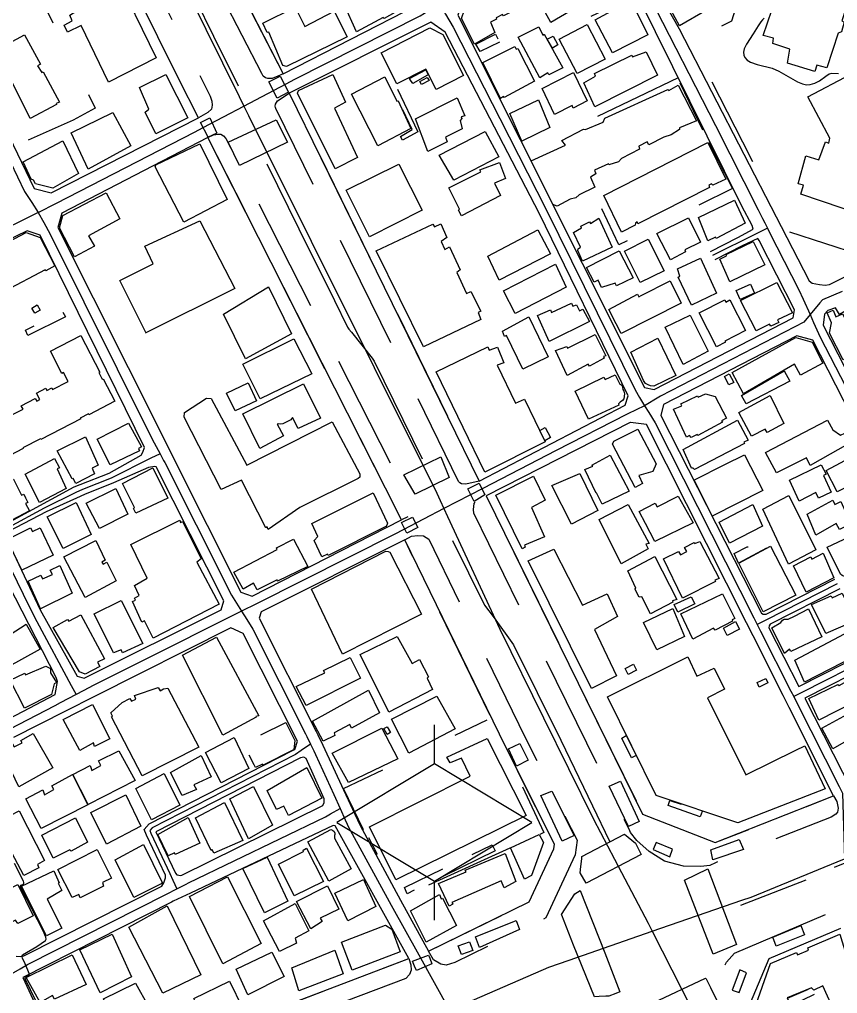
# Model space of a CAD drawing. Header units: millimetres. Extents: x 198785 to 203305, y 542885 to 545889.
# Drawn here: x 199236.9 to 199499, y 543117.3 to 543429.3 of the extents above; entities that cross this region are included whole.
import ezdxf

# ---------------------------------------------------------------- set-up
doc = ezdxf.new("R2010")
doc.units = ezdxf.units.MM
for name, pattern in [('FENCE_25K', [54.3, 28.7, -9.2, -16.4]), ('HIDDEN_BULD_25K', [28.8, 18.4, -10.4]), ('HIDDEN_IN_25K', [56.5, 36.5, -20])]:
    doc.linetypes.add(name, pattern=pattern)
for name, color, linetype in [('A0013114', 253, 'Continuous'), ('A0013117', 253, 'Continuous'), ('A0023214', 253, 'Continuous'), ('A0023217', 253, 'Continuous'), ('A0033324', 253, 'Continuous'), ('A0043325', 253, 'Continuous'), ('A0151224', 253, 'Continuous'), ('B0014111', 253, 'Continuous'), ('B0014112', 253, 'Continuous'), ('B0014113', 253, 'Continuous'), ('B0014114', 253, 'Continuous'), ('B0014115', 253, 'Continuous'), ('B0014116', 253, 'Continuous'), ('B0014118', 253, 'Continuous'), ('B0014233', 253, 'Continuous'), ('B0024120', 253, 'Continuous'), ('C0076117', 253, 'Continuous'), ('C0523121', 253, 'Continuous'), ('F0017111', 253, 'Continuous')]:
    doc.layers.add(name, color=color, linetype=linetype)

# ---------------------------------------------------------------- blocks, each defined once
blk = doc.blocks.new('B0014233')
at = {"layer": 'B0014233'}
for points in [[(0, 18.75), (0, 31.25)], [(0, -31.25), (0, -18.75)]]:
    blk.add_lwpolyline(points, dxfattribs=at)
blk.add_lwpolyline([(-31.25, 0), (0, -18.75), (31.25, 0), (0, 18.75)], close=True, dxfattribs=at)

msp = doc.modelspace()

# ---------------------------------------------------------------- linework, layer by layer
at = {"layer": 'A0013114'}
for points in [[(199266.17, 543519.02), (199321.39, 543411.9)], [(199294.24, 543397.88), (199287.99, 543410.2), (199241.01, 543505.02)], [(199323.34, 543405.71), (199384.22, 543281.47), (199430.96, 543305.72)], [(199359.3, 543268.99), (199354.13, 543279.17), (199297.3, 543391.48)], [(199490.81, 543344.85), (199493.22, 543344.4), (199495.01, 543344.2), (199496.4, 543344.38), (199503.9, 543348.13), (199508.88, 543350.86), (199513.36, 543353.32), (199541.34, 543368.71)], [(199512.65, 543342.37), (199499.61, 543334.8), (199498.38, 543336.92), (199495.83, 543336.1), (199494.76, 543334.98)], [(199440.26, 543310.77), (199484.81, 543333.75)], [(199485.9, 543328.02), (199443.23, 543305.96)], [(199432.68, 543300.22), (199432.55, 543300.24), (199386.41, 543276.72), (199436.56, 543174.71), (199459.84, 543165.61), (199497.74, 543180.6)], [(199367.99, 543130.87), (199400.21, 543146.7), (199408.14, 543163.68), (199408.34, 543165.17), (199392.68, 543196.19), (199360.33, 543262.62)], [(199499.96, 543138.1), (199477.03, 543128.4), (199469.25, 543110.15), (199510.03, 543030.81)], [(199255.45, 543086.16), (199295.03, 543103.09), (199305.98, 543107.27), (199310.41, 543108.96), (199361.63, 543128.49)]]:
    msp.add_lwpolyline(points, dxfattribs=at)
at = {"layer": 'A0013117'}
for points in [[(199321.39, 543411.9), (199364.78, 543434.13), (199366.2, 543438.09), (199343.1, 543483.63), (199337.94, 543493.82), (199315.15, 543538.77), (199309.57, 543540.51), (199266.17, 543519.02)], [(199233.43, 543480.58), (199228.69, 543490.8), (199226.26, 543495.95), (199226.1, 543496.16), (199225.37, 543496.29), (199224.39, 543496.24), (199191.82, 543480.4), (199191.28, 543476.69), (199191.32, 543475.9), (199232.28, 543394.74), (199241.59, 543375.24), (199247.02, 543373.75), (199294.24, 543397.88)], [(199418.35, 543433.71), (199427.12, 543437.9), (199431.56, 543440.4), (199432.7, 543441.31), (199425.93, 543454.65), (199421.93, 543456.29), (199406.47, 543448.29), (199399.92, 543444.89), (199378.41, 543433.75), (199377.32, 543430.67), (199437.12, 543311.41), (199440.26, 543310.77)], [(199440.66, 543439.79), (199448.25, 543426.39), (199479.3, 543366.13), (199480.9, 543363.01), (199489.89, 543345.57), (199490.81, 543344.85)], [(199458.3, 543355.02), (199467.09, 543359.45), (199471.91, 543362.19), (199471.59, 543363.33), (199468.32, 543369.54), (199435.08, 543436.74), (199433.62, 543436.41), (199428.76, 543434.47), (199419.99, 543430.29)], [(199430.96, 543305.72), (199431.89, 543308.77), (199403.39, 543367.32), (199373.3, 543425.26), (199368.72, 543428.48), (199323.34, 543405.71)], [(199297.3, 543391.48), (199250.48, 543367.29), (199249.22, 543362.68), (199283.02, 543295.29), (199286.27, 543288.79), (199307.8, 543245.87), (199311.5, 543244.63), (199359.3, 543268.99)], [(199239.41, 543361.6), (199196.71, 543340.95), (199194.85, 543335.45), (199215.17, 543296.11), (199228.13, 543269.35), (199232.61, 543267.77), (199254.46, 543279.65), (199256.37, 543280.31), (199265.61, 543283.98), (199275.86, 543289.73), (199276.46, 543290.67), (199276.96, 543292.16), (199243.53, 543360.2), (199239.41, 543361.6)], [(199484.81, 543333.75), (199485.25, 543336.31), (199473.83, 543358.58), (199473.47, 543359.13), (199468.44, 543356.77), (199459.65, 543352.34)], [(199186.26, 543334.01), (199144.25, 543313.57), (199142.78, 543309.77), (199159.36, 543273.36), (199194.86, 543204.54), (199202.1, 543190.06), (199204.75, 543190.23), (199248.39, 543213.05), (199249.13, 543217.22), (199248.68, 543218.56), (199226.75, 543260.99), (199223.93, 543266.46), (199189.64, 543332.83), (199186.26, 543334.01)], [(199494.76, 543334.98), (199494.37, 543331.38), (199503.78, 543313.05), (199542.57, 543238.8), (199543.77, 543238.5), (199544.49, 543238.72), (199558.12, 543245.91), (199571.82, 543253.31), (199582.86, 543258.4), (199592.53, 543262.88), (199593.37, 543263.32), (199594.13, 543265.99)], [(199554.49, 543202.61), (199540.4, 543230.17), (199537.68, 543235.51), (199491.09, 543326.63), (199485.9, 543328.02)], [(199443.23, 543305.96), (199442.41, 543302.41), (199474.61, 543239.14), (199475.21, 543238.81), (199476.12, 543238.81), (199498.15, 543249.99)], [(199497.74, 543180.6), (199483.51, 543208.86), (199481.57, 543212.71), (199471.92, 543231.89), (199469.82, 543236.05), (199437.84, 543299.57), (199432.68, 543300.22)], [(199280.25, 543286.14), (199278.23, 543285.8), (199266.99, 543280.87), (199257.75, 543277.2), (199255.18, 543275.93), (199245.48, 543271.57), (199233.43, 543265.29), (199232.46, 543264.38), (199232.4, 543263.75), (199243.59, 543240.17), (199255.39, 543218.93), (199257.65, 543218.28), (199301.58, 543240.24), (199302.34, 543243.1), (199280.68, 543286.03), (199280.25, 543286.14)], [(199360.33, 543262.62), (199314.32, 543239.6), (199313.67, 543237.5), (199331.97, 543201.19), (199332.51, 543200.11), (199334.05, 543196.81), (199340.72, 543182.49), (199344.34, 543174.73), (199346.01, 543171.14), (199358.95, 543147.18), (199367.99, 543130.87)], [(199499.69, 543246.96), (199477.36, 543235.63), (199477.04, 543235.05), (199477.01, 543234.42), (199486.58, 543215.62), (199508.88, 543226.94)], [(199304.65, 543234.42), (199260.93, 543212.4), (199251.62, 543207.72), (199234.96, 543199.32)], [(199235.88, 543129.2), (199237.28, 543129.14), (199238.33, 543129.34), (199282.55, 543151.64), (199283.21, 543152.79), (199283.73, 543154.35), (199283.67, 543155.15), (199277.58, 543167.99), (199276.87, 543169.84), (199278.48, 543171.6), (199324.62, 543195.25), (199325.11, 543195.49), (199325.98, 543198.11), (199308.55, 543232.65), (199304.65, 543234.42)], [(199510.78, 543223.19), (199488.48, 543211.88), (199503.52, 543182.33)], [(199328.01, 543192.98), (199326.9, 543192.82), (199280.6, 543169.09), (199286.86, 543155.86), (199287.38, 543155.35), (199288.61, 543155.07), (199288.91, 543155.21), (199334.11, 543177.51), (199334.48, 543178.43), (199334.58, 543179.66), (199328.79, 543192.53), (199328.01, 543192.98)], [(199361.63, 543128.49), (199338.05, 543170.98), (199337.36, 543171.09), (199291.72, 543149.45), (199286.19, 543146.83), (199285.57, 543146.51), (199238, 543122.38), (199252.2, 543091.69), (199255.45, 543086.16)]]:
    msp.add_lwpolyline(points, dxfattribs=at)
at = {"layer": 'A0023214'}
for points in [[(199157.37, 543710.18), (199160.83, 543703.45), (199164.59, 543696.15), (199176.41, 543672.27), (199188.92, 543645.63), (199190, 543643.31), (199191.03, 543641.13), (199192.25, 543638.53), (199250.28, 543518.92), (199251.95, 543515.47), (199253.62, 543512.03), (199254.62, 543509.96), (199280.57, 543458.65), (199307.33, 543404.64), (199308.83, 543401.61), (199310.33, 543398.6), (199370.59, 543277.57), (199371.7, 543275.2), (199372.89, 543272.63)], [(199500.42, 543342.16), (199494.13, 543339.55), (199493.32, 543338.57), (199490.21, 543334.8), (199488.17, 543332.34), (199485.36, 543330.88), (199442.29, 543308.65), (199441.76, 543308.33), (199437.13, 543305.51), (199431.82, 543302.96), (199431.42, 543302.76), (199408.9, 543291.22), (199385.32, 543279.09), (199372.89, 543272.63)], [(199372.89, 543272.63), (199374.08, 543270.06), (199390.8, 543234.04), (199404.81, 543205.56), (199420.85, 543173.16), (199429.8, 543156.09), (199438.35, 543139.79), (199439.65, 543137.23)], [(199439.65, 543137.23), (199468.36, 543147.16), (199471.34, 543148.19), (199498.84, 543159.51), (199501.18, 543160.47), (199503.6, 543161.47), (199514.49, 543165.95), (199540.3, 543175.88), (199543, 543176.92), (199544.7, 543177.58), (199563.56, 543184.97), (199566.19, 543186), (199568.77, 543187.01), (199598.76, 543198.77), (199623.88, 543208.31), (199626.52, 543209.32)], [(199082.88, 542999.94), (199090.09, 543002.42), (199099.96, 543005.82), (199119.96, 543014.12), (199145.87, 543023.97), (199148.71, 543025.05), (199151.44, 543026.08), (199177.07, 543035.83), (199202.79, 543045.51), (199205.05, 543046.36), (199208.73, 543047.77), (199259.72, 543067.38), (199262.36, 543068.39), (199265.53, 543069.65), (199315.1, 543089.34), (199317.73, 543090.38), (199319.82, 543091.2), (199371.29, 543110.64), (199374.63, 543111.9), (199377.73, 543113.25), (199406.52, 543125.77), (199412.98, 543128), (199439.65, 543137.23)], [(199439.65, 543137.23), (199449.13, 543118.53), (199468.22, 543080.91), (199496.74, 543024.43), (199497.98, 543021.97), (199499.11, 543019.73), (199500.63, 543016.71), (199533.17, 542953.75), (199534.52, 542951.15), (199535.93, 542948.42), (199558.42, 542904.89), (199560.26, 542901.23), (199561.9, 542897.98), (199563.68, 542894.43), (199565.3, 542891.21), (199568.34, 542885.31)]]:
    msp.add_lwpolyline(points, dxfattribs=at)
at = {"layer": 'A0023217'}
for points in [[(199184.72, 543481.04), (199186.51, 543477.58), (199188.4, 543473.94), (199234.02, 543383.67), (199238.5, 543374.28), (199240.84, 543370.69), (199242.91, 543367.51)], [(199436.71, 543440.38), (199437.86, 543438.26), (199438.6, 543436.87), (199459.88, 543395.36), (199473.57, 543368.34), (199474.99, 543365.61), (199475.69, 543364.2), (199476.52, 543362.52)], [(199242.91, 543367.51), (199248.75, 543370.52), (199292.97, 543393.24), (199295.76, 543394.71), (199308.83, 543401.61), (199322.38, 543408.75), (199325.17, 543410.23), (199365.25, 543430.55), (199366.72, 543431.35), (199371.68, 543434.07)], [(199371.68, 543434.07), (199373.43, 543431.04), (199375.84, 543426.84), (199390.81, 543397.57), (199405.66, 543368.46), (199434.2, 543310.71), (199435.59, 543308.23), (199437.13, 543305.51), (199438.49, 543303.38), (199440.57, 543300.12), (199472.22, 543237.6), (199473.29, 543235.47)], [(199242.91, 543367.51), (199236.24, 543364.23), (199223.76, 543358.19), (199216.25, 543354.4), (199194.65, 543343.49), (199192.17, 543342.24), (199190.67, 543341.48), (199190.28, 543341.22), (199188.7, 543340.17)], [(199242.91, 543367.51), (199244.7, 543364.32), (199246.78, 543360.61), (199279.01, 543295.7), (199280.05, 543293.75), (199281.96, 543290.2)], [(199476.52, 543362.52), (199472.72, 543360.6), (199458.97, 543353.68)], [(199476.52, 543362.52), (199477.23, 543361.09), (199486.64, 543342.74), (199488.02, 543339.68), (199490.21, 543334.8), (199491.34, 543332.29), (199493.45, 543327.6), (199501.51, 543311.87), (199540.12, 543237.15), (199541.47, 543234.53)], [(199281.96, 543290.2), (199279.03, 543288.75), (199266.3, 543282.43), (199257.06, 543278.76), (199255, 543277.74), (199244.83, 543272.81), (199233.36, 543266.6), (199231.2, 543265.83), (199228.2, 543264.75)], [(199281.96, 543290.2), (199283.09, 543288.09), (199283.44, 543287.4), (199293.53, 543267.44), (199304.84, 543244.95), (199306.43, 543242.39), (199308.08, 543239.74)], [(199372.89, 543272.63), (199359.81, 543265.84), (199357.17, 543264.47), (199312.9, 543242.12), (199308.08, 543239.74)], [(199228.2, 543264.75), (199229.4, 543262.57), (199230.26, 543260.99), (199240.04, 543241.26), (199242.51, 543236.45), (199253.52, 543215.95), (199255.06, 543213.08)], [(199498.92, 543248.48), (199475.98, 543236.84), (199473.29, 543235.47)], [(199308.08, 543239.74), (199303.14, 543237.29), (199279.93, 543225.7), (199260.29, 543215.85), (199259.3, 543215.32), (199255.06, 543213.08)], [(199308.08, 543239.74), (199309.71, 543237.13), (199311.65, 543234), (199328.54, 543200.5), (199328.96, 543199.65), (199330.17, 543197.19)], [(199473.29, 543235.47), (199474.35, 543233.39), (199484.08, 543214.17), (199484.95, 543212.44)], [(199509.83, 543225.06), (199487.53, 543213.75), (199484.95, 543212.44)], [(199255.06, 543213.08), (199249.99, 543210.41), (199248.2, 543209.46), (199227.77, 543198.9), (199207.46, 543188.22), (199205.47, 543187.19), (199201.6, 543185.19)], [(199484.95, 543212.44), (199486, 543210.37), (199499.54, 543183.61), (199500.6, 543181.45), (199501.18, 543160.47), (199501.76, 543139.71), (199502.6, 543137.34), (199506.12, 543126.31), (199516.78, 543095.57), (199526.84, 543063.35), (199530.95, 543049.67), (199532.47, 543045.03), (199531.31, 543040.88), (199528.18, 543038.11), (199513.09, 543029.8), (199511.08, 543028.77), (199497.98, 543021.97), (199484.74, 543015.41), (199482.68, 543014.39), (199441.9, 542993.4), (199438.59, 542991.67), (199435.96, 542990.29)], [(199330.17, 543197.19), (199327.17, 543195.1), (199325.33, 543193.81), (199279.46, 543170.31), (199278.72, 543169.49), (199279.05, 543168.62), (199285.14, 543155.78), (199286.08, 543153.62), (199287.33, 543150.77)], [(199330.17, 543197.19), (199331.23, 543195.02), (199331.79, 543193.88), (199337.64, 543181.08), (199339.63, 543176.59)], [(199287.33, 543150.77), (199290.32, 543152.31), (199291.09, 543152.71), (199334.93, 543173.91), (199336.52, 543174.82), (199339.63, 543176.59)], [(199339.63, 543176.59), (199341.27, 543172.89), (199341.86, 543171.55), (199342.23, 543170.79), (199342.86, 543169.56), (199356, 543145.56), (199364.81, 543129.68), (199374.63, 543111.9), (199383.96, 543094.45), (199385.63, 543091.34), (199393.32, 543075.76), (199409.43, 543043.33), (199416.82, 543028.54), (199432.9, 542995.99), (199433.58, 542994.73), (199435.96, 542990.29)], [(199233.59, 543123.2), (199237.13, 543125.19), (199239.54, 543126.55), (199284.06, 543149.08), (199287.33, 543150.77)]]:
    msp.add_lwpolyline(points, dxfattribs=at)
at = {"layer": 'A0033324', "linetype": 'HIDDEN_IN_25K', "flags": 128}
for points in [[(199319.7, 543411.2), (199317.84, 543410.43), (199316.49, 543410.46), (199315.72, 543410.67), (199314.99, 543411.16), (199314.55, 543412.08), (199262.26, 543513.5), (199261.89, 543514.29), (199261.89, 543515.5), (199262.44, 543516.69), (199266.17, 543519.02), (199321.39, 543411.9), (199319.7, 543411.2)], [(199241.01, 543505.02), (199244.11, 543506.56), (199245.74, 543506.91), (199246.47, 543506.88), (199247.18, 543506.61), (199247.84, 543505.86), (199293.8, 543413.11), (199298.05, 543404.73), (199298.52, 543403.2), (199298.66, 543401.92), (199298.42, 543400.63), (199297.24, 543399.49), (199294.24, 543397.88), (199287.99, 543410.2), (199241.01, 543505.02)], [(199384.22, 543281.47), (199379.87, 543280.44), (199378.48, 543280.55), (199378.03, 543280.84), (199377.61, 543281.32), (199319.08, 543400.78), (199318.91, 543401.12), (199318.8, 543401.54), (199318.94, 543402.24), (199319.6, 543403.3), (199323.34, 543405.71), (199384.22, 543281.47)], [(199361.3, 543270.02), (199359.3, 543268.99), (199354.13, 543279.17), (199297.3, 543391.48), (199299.03, 543392.36), (199300.59, 543392.62), (199301.44, 543392.55), (199302.28, 543392.1), (199303.04, 543391.22), (199358.59, 543281.43), (199362.34, 543274.05), (199362.5, 543272.82), (199362.4, 543271.8), (199362.02, 543270.78), (199361.3, 543270.02)], [(199436.56, 543174.71), (199459.84, 543165.61), (199497.74, 543180.6), (199498.75, 543178.77), (199499.19, 543176.68), (199499.01, 543175.35), (199498.45, 543174.79), (199496.9, 543173.81), (199459.85, 543159.16), (199458.11, 543158.33), (199455.19, 543157.97), (199449.62, 543158.13), (199443.52, 543159.65), (199438.67, 543162.78), (199434.67, 543166.27), (199432.67, 543168.89), (199432.2, 543169.97), (199382.44, 543271.21), (199382.36, 543272.33), (199382.62, 543274.23), (199383.29, 543275.18), (199386.41, 543276.72), (199436.56, 543174.71)], [(199376.35, 543127.17), (199373.66, 543126.34), (199371.88, 543126.65), (199369.56, 543128.12), (199367.99, 543130.87), (199400.21, 543146.7), (199408.14, 543163.68), (199408.34, 543165.17), (199392.68, 543196.19), (199360.33, 543262.62), (199362.55, 543263.82), (199364.5, 543264.03), (199366.36, 543263.91), (199368.02, 543262.82), (199398.95, 543199.3), (199415.57, 543166.39), (199414.94, 543161.69), (199405.5, 543141.5), (199376.35, 543127.17)], [(199510.03, 543030.81), (199507.38, 543029.96), (199506.43, 543029.97), (199505.67, 543030.13), (199504.88, 543030.78), (199492.7, 543055.97), (199491.45, 543057.62), (199486.13, 543063.46), (199485.06, 543064.55), (199484.16, 543065.61), (199461.06, 543113.34), (199460.55, 543115.93), (199460.62, 543119.5), (199461.49, 543123.48), (199463.4, 543127.34), (199465.95, 543130.22), (199495.76, 543142.84), (199496.64, 543142.92), (199497.76, 543142.63), (199498.66, 543141.72), (199499.96, 543138.1), (199477.03, 543128.4), (199469.25, 543110.15), (199510.03, 543030.81)], [(199261.27, 543082.56), (199260.31, 543082.15), (199258.7, 543082.49), (199257.5, 543083.43), (199255.45, 543086.16), (199295.03, 543103.09), (199361.63, 543128.49), (199362.34, 543126.51), (199362.36, 543124.76), (199361.87, 543123.35), (199360.65, 543122.13), (199297.13, 543097.9), (199261.27, 543082.56)]]:
    msp.add_lwpolyline(points, dxfattribs=at)
at = {"layer": 'A0043325'}
for points in [[(199323.11, 543406.06), (199319.47, 543404.09), (199316.83, 543409.41), (199320.48, 543411.16), (199323.11, 543406.06)], [(199300.17, 543392.95), (199297.36, 543391.62), (199294.88, 543396.31), (199297.88, 543397.82), (199300.17, 543392.95)], [(199322.8, 543390), (199307.38, 543382.54), (199303.82, 543390), (199319.19, 543397.24), (199322.8, 543390)], [(199374.56, 543282.62), (199363.69, 543277.28), (199360.03, 543283.47), (199371.86, 543289.23), (199374.56, 543282.62)], [(199385.98, 543277.01), (199382.57, 543274.96), (199380.53, 543278.96), (199384.17, 543280.76), (199385.98, 543277.01)], [(199364.54, 543266.54), (199361.03, 543264.76), (199359.26, 543268.2), (199362.86, 543269.89), (199364.54, 543266.54)], [(199399.9, 543192.06), (199396.14, 543190.15), (199393.58, 543195.65), (199397.23, 543197.4), (199399.9, 543192.06)], [(199436.03, 543161.84), (199418.41, 543152.58), (199416.54, 543155.91), (199416.76, 543157.98), (199417.03, 543160.47), (199417.1, 543161.17), (199430.73, 543168.3), (199434.26, 543165.42), (199436.03, 543161.84)], [(199466.6, 543133.02), (199459.17, 543129.84), (199449.94, 543153.64), (199457.39, 543157.17), (199466.6, 543133.02)], [(199422.59, 543116.28), (199421.09, 543116.2), (199414.45, 543132.81), (199410.62, 543142.41), (199410.53, 543142.62), (199414.83, 543149.24), (199416.53, 543150.32), (199424.39, 543130.26), (199429.27, 543117.81), (199427.93, 543117.3), (199425.68, 543116.43), (199424.73, 543116.38), (199422.59, 543116.28)], [(199369.03, 543126.82), (199364.06, 543124.63), (199363.49, 543126.06), (199362.87, 543127.59), (199367.93, 543129.61), (199368.33, 543128.6), (199369.03, 543126.82)], [(199446.26, 543108.06), (199446.09, 543107.98), (199441.62, 543110.92), (199439.88, 543114.24), (199456.74, 543122.24), (199456.87, 543121.97), (199458.24, 543119.22), (199460.32, 543115.01), (199460.07, 543114.89), (199446.26, 543108.06)]]:
    msp.add_lwpolyline(points, dxfattribs=at)
at = {"layer": 'A0151224'}
for points in [[(199435.46, 543172.34), (199432, 543170.74), (199425.88, 543183.71), (199429.49, 543185.32), (199435.46, 543172.34)], [(199414.6, 543167.94), (199410.75, 543166.05), (199403.95, 543180.67), (199407.47, 543182.1), (199414.6, 543167.94)], [(199468.82, 543163.39), (199458.99, 543160.07), (199458.38, 543163.3), (199467.52, 543166.65), (199468.82, 543163.39)], [(199397.14, 543137.82), (199384.3, 543132.06), (199383.01, 543135.48), (199396, 543140.67), (199397.14, 543137.82)], [(199488.38, 543136.07), (199479.34, 543132.44), (199478.3, 543135.38), (199487.25, 543139.09), (199488.38, 543136.07)]]:
    msp.add_lwpolyline(points, dxfattribs=at)
at = {"layer": 'B0014111'}
for points in [[(199267.11, 543444.93), (199280.69, 543417.03), (199265.47, 543409.28), (199256.64, 543427.39), (199252.27, 543425.27), (199251.27, 543427.54), (199253.79, 543428.94), (199253.02, 543430.75), (199255.07, 543431.95), (199252.6, 543437.81), (199267.11, 543444.93)], [(199363.96, 543435.41), (199353.72, 543429.69), (199353.4, 543429.98), (199344.88, 543425.39), (199340.94, 543434.16), (199361.92, 543444.9), (199365.17, 543438.81), (199364.52, 543437.11), (199363.91, 543436.49), (199363.96, 543435.41)], [(199416.42, 543433.79), (199407.09, 543428.34), (199401.1, 543439.55), (199410.63, 543444.74), (199416.42, 543433.79)], [(199457.26, 543432.48), (199448.35, 543427.3), (199444.16, 543434.98), (199452.43, 543442.71), (199458.76, 543433.53), (199456.91, 543432.85), (199457.26, 543432.48)], [(199395.22, 543432.09), (199391.98, 543430.52), (199391.65, 543430.93), (199389.6, 543429.91), (199389.73, 543429.4), (199387.77, 543428.46), (199389.21, 543425.22), (199382.7, 543421.38), (199378.56, 543429.6), (199379.49, 543432.43), (199397.19, 543441.56), (199400.21, 543435.17), (199395.02, 543432.73), (199395.22, 543432.09)], [(199325.28, 543433.24), (199328.3, 543427.11), (199337.75, 543431.96), (199341.94, 543423.77), (199322.5, 543414.3), (199321.33, 543414.64), (199316.77, 543425.31), (199316.22, 543425.17), (199314.89, 543428.15), (199325.28, 543433.24)], [(199372.53, 543424.55), (199379.17, 543411.4), (199370.38, 543406.93), (199367.12, 543413.4), (199357.86, 543408.68), (199352.81, 543418.68), (199368.37, 543426.64), (199372.53, 543424.55)], [(199395.62, 543420.63), (199396.07, 543419.83), (199396.62, 543420.05), (199401.96, 543409.57), (199392.19, 543404.38), (199391.99, 543404.63), (199391.07, 543404.06), (199385.32, 543415.52), (199395.62, 543420.63)], [(199290.81, 543397.88), (199280.64, 543392.7), (199277.16, 543399.66), (199278.32, 543400.56), (199275.4, 543407.52), (199283.77, 543411.75), (199290.81, 543397.88)], [(199345.17, 543385.15), (199338.05, 543381.44), (199326.02, 543405.78), (199326.3, 543406.62), (199337.27, 543411.69), (199341.31, 543402.83), (199337.79, 543400.88), (199345.17, 543385.15)], [(199353.94, 543410.95), (199357.77, 543403.15), (199358.2, 543403.3), (199362.28, 543394.36), (199351.74, 543388.86), (199343.3, 543405.38), (199353.94, 543410.95)], [(199373.89, 543390.1), (199367.75, 543387.09), (199363.76, 543397.5), (199377.13, 543404.21), (199379.56, 543398.48), (199378.47, 543398.13), (199378.58, 543397.62), (199378.08, 543396.95), (199378.7, 543394.35), (199373.39, 543391.6), (199373.89, 543390.1)], [(199406.77, 543394.75), (199397.9, 543390.37), (199394.02, 543399.27), (199403.17, 543403.6), (199406.77, 543394.75)], [(199272.59, 543388.89), (199258.95, 543381.42), (199253.5, 543393.07), (199266.78, 543399.52), (199272.59, 543388.89)], [(199390.53, 543385.37), (199376.1, 543377.88), (199371.35, 543385.87), (199386.07, 543393.44), (199390.53, 543385.37)], [(199255.82, 543380.04), (199247.57, 543375.34), (199242.05, 543376.7), (199241.39, 543377.84), (199240.65, 543378.16), (199238.08, 543383.71), (199250.84, 543390.48), (199255.82, 543380.04)], [(199303.47, 543371.69), (199289.55, 543364.39), (199280.35, 543382.11), (199280.6, 543382.76), (199294.67, 543389.52), (199303.47, 543371.69)], [(199391.03, 543372.9), (199378.5, 543366.42), (199377.52, 543368.26), (199377.86, 543368.56), (199374.5, 543375.41), (199384.73, 543380.53), (199384.37, 543381.22), (199390.69, 543383.56), (199392.6, 543378.35), (199389.05, 543376.91), (199391.03, 543372.9)], [(199365.87, 543368.28), (199349.1, 543359.65), (199341.58, 543374.63), (199358.41, 543382.97), (199365.87, 543368.28)], [(199260.95, 543356.76), (199254.56, 543353.29), (199249.71, 543362.64), (199250.81, 543366.56), (199264.72, 543373.79), (199269.04, 543365.46), (199259.07, 543360), (199260.95, 543356.76)], [(199469.44, 543364.03), (199460.16, 543359.18), (199459.91, 543359.62), (199457.39, 543358.45), (199454.46, 543365.95), (199465.93, 543371.49), (199469.44, 543364.03)], [(199277.41, 543328.96), (199277.46, 543328.81), (199269.09, 543345.7), (199279.75, 543351.06), (199277.07, 543356.67), (199294.72, 543364.86), (199305.88, 543343.13), (199277.41, 543328.96)], [(199371.95, 543363.88), (199373.8, 543359.46), (199371.98, 543358.24), (199373.17, 543355.63), (199374.7, 543356.49), (199378.08, 543349.13), (199377.03, 543348.32), (199380.16, 543341.59), (199381.54, 543342.19), (199384.76, 543335.87), (199383.91, 543335.45), (199384.75, 543333.23), (199366.37, 543324.48), (199351.22, 543355.22), (199369.37, 543363.8), (199369.88, 543362.88), (199371.95, 543363.88)], [(199248.2, 543350.37), (199245.37, 543348.85), (199245.16, 543349.08), (199232.25, 543342.32), (199226.27, 543354.4), (199239.05, 543361.08), (199243.5, 543359.53), (199248.2, 543350.37)], [(199475.69, 543350.77), (199464.52, 543345.24), (199461.26, 543352.5), (199463.43, 543353.59), (199463.26, 543354.07), (199471.92, 543358.2), (199475.69, 543350.77)], [(199433.47, 543346.58), (199428.19, 543344.03), (199427.75, 543344.91), (199423.4, 543343.47), (199422.33, 543345.78), (199421.06, 543345.16), (199418.54, 543349.88), (199429.01, 543355.24), (199433.47, 543346.58)], [(199324.1, 543328.65), (199309.28, 543320.57), (199302.29, 543334.88), (199316.72, 543343.64), (199324.1, 543328.65)], [(199480.14, 543332.3), (199477.62, 543331.11), (199477.21, 543331.7), (199472.97, 543329.56), (199467.95, 543339.3), (199479.57, 543345.04), (199484.53, 543335.36), (199479.78, 543333.14), (199480.14, 543332.3)], [(199464.48, 543339.55), (199469.5, 543329.68), (199462.93, 543326.23), (199463.08, 543325.91), (199460.24, 543324.41), (199454.69, 543335.31), (199462.85, 543339.51), (199463.22, 543338.81), (199464.48, 543339.55)], [(199413.78, 543338.44), (199414.21, 543337.5), (199415.35, 543337.87), (199416.28, 543335.98), (199417.41, 543336.56), (199419.5, 543332.62), (199406.59, 543326.12), (199402.82, 543334.45), (199407.01, 543336.35), (199407.35, 543335.51), (199413.78, 543338.44)], [(199400.07, 543334.04), (199406.31, 543321.3), (199398.21, 543317.34), (199392.97, 543328.04), (199392.27, 543327.77), (199391.64, 543329.5), (199400.07, 543334.04)], [(199457.59, 543323.03), (199449.57, 543318.8), (199443.79, 543330.73), (199451.8, 543334.66), (199457.59, 543323.03)], [(199497.61, 543336.25), (199498.49, 543334.07), (199500.62, 543335.02), (199503.2, 543329.91), (199502.57, 543329.57), (199505.96, 543323), (199500.81, 543320.33), (199496.37, 543328.8), (199497.1, 543332.2), (199495.69, 543335.4), (199497.61, 543336.25)], [(199330.58, 543315.84), (199314.01, 543307.76), (199308.48, 543318.94), (199324.79, 543327.07), (199330.58, 543315.84)], [(199421.39, 543328.43), (199424.78, 543321.57), (199423.97, 543321.32), (199424.21, 543320.81), (199419.58, 543318.27), (199419.09, 543318.86), (199412.41, 543315.29), (199408.69, 543323.27), (199412.23, 543324.57), (199412.46, 543324), (199421.39, 543328.43)], [(199447.23, 543315.31), (199440.17, 543311.82), (199439.09, 543311.92), (199438.3, 543312.25), (199437.51, 543312.76), (199436.79, 543313.67), (199432.78, 543322.75), (199441.47, 543327.27), (199447.23, 543315.31)], [(199494.26, 543319.27), (199487.08, 543315.42), (199485.22, 543318.93), (199468.82, 543309.44), (199465.26, 543316.23), (199485.66, 543327.44), (199490.82, 543325.96), (199494.26, 543319.27)], [(199386.92, 543324.5), (199387.35, 543323.36), (199390.01, 543324.32), (199392.07, 543319.35), (199389.91, 543318.54), (199395.83, 543306.36), (199398.74, 543307.7), (199405.38, 543294.02), (199386, 543284.35), (199379.05, 543298.65), (199370.4, 543316.43), (199386.92, 543324.5)], [(199427.7, 543315.54), (199429.21, 543312.45), (199429.84, 543312.18), (199430.04, 543311.87), (199430.15, 543311.46), (199430.25, 543310.83), (199430.58, 543310.23), (199430.72, 543309.38), (199430.5, 543307.8), (199430.06, 543307.24), (199429.4, 543306.72), (199428.84, 543306.18), (199428.88, 543305.78), (199419.18, 543301.24), (199414.93, 543310.27), (199424.11, 543314.75), (199424.56, 543314.03), (199427.7, 543315.54)], [(199483.72, 543313.51), (199469.77, 543306.22), (199468.21, 543308.91), (199481.84, 543316.76), (199483.72, 543313.51)], [(199312.86, 543307.17), (199306, 543303.91), (199303.28, 543309.64), (199310.14, 543312.9), (199312.86, 543307.17)], [(199327.96, 543312.61), (199333.38, 543301.65), (199326.17, 543298.35), (199324.41, 543301.82), (199323.82, 543301.09), (199321.27, 543299.76), (199320.68, 543299.66), (199319.98, 543299.84), (199319.49, 543299.69), (199321.5, 543295.95), (199313.92, 543291.88), (199308.48, 543302.96), (199327.96, 543312.61)], [(199459.8, 543308.6), (199463.4, 543301.61), (199461.77, 543300.78), (199462.1, 543300.28), (199454.25, 543296.04), (199454.07, 543296.35), (199452.1, 543295.38), (199451.59, 543296.05), (199450.59, 543295.5), (199446.41, 543304.49), (199449.08, 543305.61), (199448.81, 543306.25), (199454.08, 543308.76), (199454.37, 543308.3), (199456.66, 543309.39), (199459.8, 543308.6)], [(199298.29, 543307.9), (199309.79, 543286.53), (199337.11, 543300.39), (199345.99, 543283.76), (199345.94, 543282.73), (199345.42, 543282.23), (199326.76, 543273), (199316.61, 543265.92), (199316.29, 543266.76), (199315.84, 543266.43), (199308.04, 543281.73), (199301.54, 543278.8), (199289.64, 543301.95), (199289.79, 543303.46), (199296.85, 543308.05), (199298.29, 543307.9)], [(199497.45, 543297.89), (199499.98, 543296.16), (199504.07, 543298.07), (199505.48, 543295.08), (199490.27, 543286.41), (199489, 543288.88), (199479.44, 543284.09), (199475.9, 543290.62), (199495.75, 543300.93), (199497.45, 543297.89)], [(199436.5, 543280.63), (199434.12, 543279.39), (199426.91, 543293.23), (199427.28, 543294.25), (199434.96, 543298.07), (199440.9, 543286.94), (199439.86, 543284.51), (199435.35, 543283.26), (199436.5, 543280.63)], [(199432.21, 543278.2), (199423.6, 543274.01), (199421.82, 543277.65), (199421.69, 543277.61), (199418.08, 543285.2), (199420.55, 543286.23), (199420.32, 543286.54), (199426.15, 543289.71), (199432.21, 543278.2)], [(199422.18, 543272.02), (199413.75, 543267.64), (199407.48, 543280.06), (199416.42, 543283.91), (199422.18, 543272.02)], [(199398.87, 543260.28), (199397.94, 543259.76), (199389.56, 543276.96), (199401.61, 543283), (199405.3, 543275.36), (199400.93, 543272.97), (199405.13, 543263.61), (199398.68, 543260.89), (199398.87, 543260.28)], [(199354.3, 543266.86), (199335.83, 543257.62), (199335.55, 543258.05), (199333.82, 543257.18), (199331.35, 543262.43), (199332.51, 543263.68), (199330.61, 543267.85), (199350.21, 543277.69), (199354.82, 543267.95), (199354.61, 543267.31), (199354.3, 543266.86)], [(199447.97, 543276.66), (199452.75, 543268.05), (199440.41, 543262.07), (199437.42, 543267.84), (199435.41, 543271.71), (199440.61, 543274.37), (199441.16, 543273.21), (199447.71, 543276.53), (199447.97, 543276.66)], [(199474.98, 543267.01), (199464.37, 543261.59), (199461.09, 543268.33), (199471.86, 543273.9), (199474.98, 543267.01)], [(199329.3, 543254.04), (199319.61, 543249.34), (199319.44, 543249.85), (199313.03, 543246.56), (199311.88, 543248.7), (199308.62, 543246.84), (199305.54, 543252.26), (199319.48, 543259.51), (199319.29, 543260.08), (199324.69, 543262.84), (199329.3, 543254.04)], [(199365.71, 543238.84), (199340.42, 543226.02), (199330.44, 543246.87), (199354.27, 543258.97), (199355, 543258.85), (199355.59, 543258.65), (199365.71, 543238.84)], [(199408.06, 543259.69), (199417.29, 543241.65), (199425.19, 543245.29), (199428.47, 543238.05), (199421.08, 543233.92), (199428.21, 543219.08), (199420.22, 543214.99), (199399.88, 543255.94), (199408.06, 543259.69)], [(199485.65, 543244.88), (199475.16, 543239.61), (199467.33, 543255.15), (199477.5, 543260.59), (199485.65, 543244.88)], [(199276.45, 543229.39), (199269.93, 543226.4), (199269.47, 543227.39), (199267.01, 543226.47), (199260.81, 543238.9), (199269.48, 543243.23), (199276.45, 543229.39)], [(199465.34, 543236.57), (199459.79, 543233.7), (199459.23, 543234.28), (199452.58, 543230.79), (199448.79, 543238.9), (199462.15, 543245.34), (199466.06, 543237.4), (199465.19, 543237.03), (199465.34, 543236.57)], [(199256.56, 543238.62), (199264.15, 543224.51), (199261.92, 543223.4), (199262.69, 543222), (199257.98, 543219.6), (199256.13, 543220.33), (199247.73, 543234.57), (199252.32, 543237.12), (199252.76, 543236.53), (199256.56, 543238.62)], [(199508.54, 543227.4), (199488.42, 543217.06), (199485.32, 543224.05), (199504.84, 543234.44), (199508.54, 543227.4)], [(199312.74, 543205.78), (199302.03, 543200.03), (199289.13, 543225.69), (199300.07, 543231.47), (199313.56, 543206.22), (199312.63, 543205.98), (199312.74, 543205.78)], [(199357.93, 543231.69), (199362.71, 543222.96), (199365.11, 543224.27), (199367.95, 543218.7), (199367.48, 543218.33), (199369.25, 543214.65), (199355.28, 543207.39), (199346.04, 543225.93), (199357.93, 543231.69)], [(199451.06, 543225.13), (199453.96, 543218.97), (199459.5, 543221.53), (199462.82, 543214.78), (199457.37, 543212.02), (199469.56, 543187.38), (199485.58, 543195.22), (199488.47, 543196.64), (199491.18, 543190.93), (199495, 543182.87), (199467.09, 543171.92), (199467.06, 543171.91), (199440.92, 543180.68), (199425.31, 543212.36), (199451.06, 543225.13)], [(199246.9, 543220.02), (199248.82, 543216.97), (199248.04, 543216.5), (199247.19, 543213.05), (199238.55, 543208.67), (199233.99, 543217.7), (199238.68, 543219.88), (199238.89, 543219.38), (199245.41, 543222.18), (199246.83, 543221.38), (199246.9, 543220.02)], [(199281.32, 543215.27), (199281.95, 543214.28), (199283.02, 543214.94), (199284.42, 543215.11), (199294.35, 543196.19), (199276.26, 543186.98), (199266.41, 543205.93), (199266.7, 543206.11), (199266.17, 543207.16), (199269.85, 543210.48), (199272.32, 543211.76), (199272.83, 543210.94), (199274.22, 543211.63), (199273.76, 543212.76), (199281.32, 543215.27)], [(199502.12, 543216.09), (199504.31, 543210.58), (199493.03, 543204.86), (199489.84, 543211.75), (199499.08, 543216.32), (199499.47, 543215.94), (199501.99, 543217.34), (199502.48, 543216.26), (199502.12, 543216.09)], [(199376.47, 543202.03), (199361.62, 543194.28), (199356.06, 543205.12), (199370.63, 543212.5), (199376.47, 543202.03)], [(199265.88, 543198.86), (199261, 543196.44), (199260.59, 543197.54), (199256.24, 543195.15), (199250.88, 543205.06), (199260.33, 543209.91), (199265.88, 543198.86)], [(199510.37, 543202.54), (199502.59, 543198.36), (199502.47, 543198.57), (199497.48, 543195.66), (199493.96, 543202.25), (199506.91, 543209.36), (199510.37, 543202.54)], [(199358.17, 543192.47), (199342.32, 543184.89), (199337.06, 543194.3), (199353.04, 543202.32), (199358.17, 543192.47)], [(199241.34, 543200.61), (199247.63, 543189.62), (199236.67, 543183.48), (199231.05, 543195.3), (199234.72, 543197.26), (199235.27, 543196.36), (199237.82, 543197.56), (199237.33, 543198.38), (199241.34, 543200.61)], [(199386.73, 543199), (199399.21, 543174.26), (199357.45, 543153.67), (199349, 543170.73), (199381.35, 543186.91), (199378.53, 543192.71), (199374.9, 543191.15), (199373.84, 543193.04), (199386.73, 543199)], [(199333.78, 543179.85), (199323.11, 543174.35), (199321.6, 543177.29), (199319.25, 543176.21), (199316.28, 543182.3), (199328.95, 543189.68), (199333.78, 543179.85)], [(199236.83, 543175.8), (199244.95, 543159.89), (199242.71, 543158.62), (199243.12, 543157.53), (199238.28, 543155.09), (199228.5, 543173.48), (199233.11, 543175.66), (199233.9, 543174.26), (199236.83, 543175.8)], [(199343.18, 543157.25), (199336.01, 543153.24), (199329.29, 543165.84), (199336.62, 543169.79), (199337.22, 543169.57), (199337.75, 543169.16), (199337.91, 543168.67), (199337.92, 543168.27), (199337.86, 543167.94), (199337.87, 543167.05), (199343.18, 543157.25)], [(199400.94, 543155.12), (199398.74, 543153.9), (199394.22, 543163.93), (199403.44, 543168.23), (199404.74, 543165.62), (199400.94, 543155.12)], [(199282.3, 543152.44), (199273.52, 543148), (199267.6, 543160.07), (199276.67, 543165), (199282.68, 543152.89), (199282.3, 543152.44)], [(199263.87, 543151.7), (199256.4, 543147.98), (199255.94, 543149), (199253.78, 543148.01), (199249.22, 543157.05), (199261.83, 543163.39), (199266.36, 543154.25), (199263.47, 543152.88), (199263.87, 543151.7)], [(199334.34, 543153.17), (199324.93, 543148.56), (199319.85, 543158.77), (199327.92, 543162.75), (199327.75, 543163.21), (199328.9, 543163.8), (199334.34, 543153.17)], [(199392.5, 543162.16), (199395.98, 543153.18), (199392.18, 543151.16), (199391.22, 543153.41), (199375.38, 543146.42), (199375.72, 543145.89), (199374.58, 543145.23), (199371.17, 543152.55), (199379.99, 543156.22), (199379.69, 543156.81), (199392.5, 543162.16)], [(199351.03, 543145.18), (199342.15, 543140.54), (199337.97, 543149.44), (199347.15, 543153.78), (199351.03, 543145.18)], [(199371.5, 543148.95), (199372.01, 543147.65), (199372.43, 543147.83), (199376.9, 543139.05), (199367.24, 543133.73), (199362.17, 543143.79), (199371.5, 543148.95)], [(199358.89, 543130.62), (199343.55, 543124.75), (199340.13, 543133.68), (199354.16, 543139.18), (199356.23, 543137.92), (199358.89, 543130.62)], [(199499.75, 543136.26), (199505.49, 543117.41), (199501.97, 543116.15), (199502.88, 543114), (199497.84, 543111.99), (199494.28, 543119.72), (199491.35, 543118.34), (199490.65, 543119.07), (199482.84, 543115.86), (199486.91, 543106.72), (199476.96, 543102.18), (199475.82, 543104.36), (199472.24, 543112.02), (199477.56, 543126.9), (199485.81, 543130.37), (199486.12, 543129.64), (199489.7, 543131.19), (199489.43, 543131.91), (199499.75, 543136.26)], [(199321.75, 543122.69), (199310.03, 543116.82), (199306.33, 543125.1), (199317.72, 543130.53), (199321.75, 543122.69)], [(199340.6, 543123.56), (199326.41, 543118.18), (199324.15, 543125.52), (199337.99, 543131.18), (199340.6, 543123.56)], [(199308.36, 543112.73), (199297.16, 543106.91), (199292.81, 543115.66), (199304.19, 543121.22), (199308.36, 543112.73)]]:
    msp.add_lwpolyline(points, dxfattribs=at)
at = {"layer": 'B0014112'}
for points in [[(199438.27, 543424.44), (199426.93, 543418.62), (199421.31, 543429.2), (199432.79, 543435.45), (199438.27, 543424.44)], [(199403.26, 543427.02), (199404.6, 543424.34), (199405.03, 543424.62), (199410.98, 543413.89), (199406.53, 543411.59), (199406.22, 543412.23), (199403.61, 543410.65), (199396.63, 543423.62), (199403.26, 543427.02)], [(199424.54, 543416.66), (199415.55, 543412.04), (199409.79, 543422.99), (199418.82, 543427.76), (199424.54, 543416.66)], [(199437.7, 543419), (199441.34, 543411.55), (199421.24, 543401.32), (199417.7, 543409.04), (199421.46, 543411.2), (199421.15, 543411.98), (199433.08, 543417.89), (199433.34, 543417.37), (199437.7, 543419)], [(199418.79, 543403.28), (199414.31, 543400.95), (199413.94, 543401.75), (199408.31, 543398.9), (199404.41, 543407.23), (199414.37, 543412.38), (199418.79, 543403.28)], [(199422.57, 543365.7), (199426.84, 543356.44), (199417.32, 543351.9), (199415.76, 543355.33), (199415.85, 543355.87), (199416.66, 543356.43), (199414.37, 543361.05), (199417, 543362.55), (199416.77, 543363.07), (199419.53, 543364.54), (199419.87, 543364), (199422.57, 543365.7)], [(199450.28, 543354.95), (199445.46, 543352.37), (199441.12, 543360.77), (199451.21, 543365.77), (199455.07, 543358.03), (199450.04, 543355.5), (199450.28, 543354.95)], [(199443.42, 543348.84), (199435.8, 543345.09), (199430.73, 543355.1), (199438.33, 543358.97), (199443.42, 543348.84)], [(199460.23, 543341.69), (199452.17, 543337.86), (199447.97, 543346.8), (199448.5, 543347.13), (199447.71, 543349.42), (199455.11, 543352.91), (199460.23, 543341.69)], [(199412.03, 543343.55), (199395.73, 543335.19), (199391.97, 543342.43), (199408.62, 543350.92), (199412.03, 543343.55)], [(199481.83, 543299.92), (199476.47, 543297.05), (199475.82, 543298.11), (199471.39, 543295.89), (199467.38, 543303.47), (199477.4, 543308.87), (199481.83, 543299.92)], [(199275.38, 543291.17), (199265.96, 543286.68), (199261.85, 543294.92), (199271.86, 543300.01), (199276, 543292.43), (199275.05, 543291.91), (199275.38, 543291.17)], [(199469.14, 543293.54), (199453.14, 543285.13), (199452.78, 543285.62), (199452.21, 543285.63), (199449.5, 543291.52), (199466.98, 543301), (199470.35, 543294.53), (199468.96, 543293.9), (199469.14, 543293.54)], [(199260.98, 543283.82), (199254.94, 543280.72), (199254.1, 543282.27), (199253.83, 543282.13), (199249.03, 543291.15), (199258.04, 543295.61), (199262.11, 543286.6), (199260.18, 543285.56), (199260.98, 543283.82)], [(199510.97, 543284.08), (199498.92, 543278.01), (199495.34, 543284.88), (199507.5, 543291.38), (199510.97, 543284.08)], [(199494.47, 543283.2), (199496.9, 543277.86), (199492.94, 543275.93), (199492, 543277.83), (199486.71, 543274.99), (199483.65, 543281.77), (199493.77, 543286.66), (199495.32, 543283.66), (199494.47, 543283.2)], [(199284.46, 543276.03), (199274.22, 543271.13), (199273.46, 543272.67), (199273.76, 543272.95), (199269.91, 543280.64), (199279.59, 543285.74), (199284.46, 543276.03)], [(199492.06, 543259.46), (199483.25, 543254.8), (199475.09, 543272.42), (199483.37, 543276.81), (199492.06, 543259.46)], [(199497.5, 543275.32), (199498.09, 543273.95), (199500.02, 543274.94), (199503.25, 543267.78), (199499.64, 543265.94), (199498.57, 543267.86), (199492.04, 543264.08), (199489.31, 543270.86), (199497.5, 543275.32)], [(199509.21, 543254.55), (199506.33, 543253.28), (199506.16, 543253.45), (199501.53, 543251.06), (199500.91, 543251.01), (199500.43, 543251.19), (199499.95, 543251.64), (199495.72, 543260.3), (199504.55, 543264.46), (199509.21, 543254.55)], [(199494.39, 543258.36), (199497.85, 543250.46), (199488.92, 543245.83), (199484.92, 543254.34), (199490.43, 543257.14), (199490.76, 543256.45), (199494.39, 543258.36)], [(199249.84, 543254.45), (199253.83, 543245.55), (199243.65, 543240.53), (199239.73, 543249.36), (199243.75, 543251.36), (199244.26, 543250.1), (199247.46, 543251.47), (199246.77, 543252.92), (199249.84, 543254.45)], [(199500.44, 543245.55), (199504.61, 543236.65), (199495.19, 543232.65), (199490.69, 543241.92), (199497, 543244.68), (199497.28, 543244.07), (199500.44, 543245.55)], [(199449.94, 543231.65), (199441.08, 543227.43), (199436.85, 543236.12), (199446.27, 543240.67), (199449.94, 543231.65)], [(199489.67, 543240.47), (199493.94, 543231.52), (199484.03, 543226.9), (199483.63, 543227.57), (199482.01, 543226.24), (199477.99, 543234.4), (199480.8, 543236.1), (199481.39, 543236.93), (199481.86, 543237.23), (199482.47, 543237.26), (199483.22, 543237.23), (199485.25, 543238.21), (199489.67, 543240.47)], [(199243.57, 543227.6), (199232.57, 543221.51), (199228.68, 543228.96), (199239.08, 543235.59), (199243.57, 543227.6)], [(199346.15, 543218.32), (199328.79, 543209.57), (199325.6, 543215.61), (199334.73, 543220.05), (199334.36, 543220.81), (199342.82, 543224.93), (199346.15, 543218.32)], [(199352.23, 543207.17), (199343.28, 543202.26), (199342.7, 543203.47), (199337.78, 543200.82), (199337.96, 543199.99), (199334.2, 543198.1), (199330.77, 543204.58), (199348.78, 543214.43), (199352.23, 543207.17)], [(199310.36, 543189.32), (199301.5, 543184.74), (199296.46, 543194.49), (199305.7, 543199.27), (199310.36, 543189.32)], [(199293.58, 543182.69), (199289.08, 543180.68), (199285.25, 543188.1), (199295.16, 543193.55), (199298.34, 543186.67), (199292.78, 543184.14), (199293.58, 543182.69)], [(199288.34, 543177.61), (199279.19, 543172.88), (199274.21, 543182.96), (199283.31, 543187.73), (199288.34, 543177.61)], [(199258.75, 543165.72), (199253.47, 543162.92), (199253, 543163.35), (199247.75, 543160.59), (199244.13, 543168.06), (199254.89, 543173.57), (199258.75, 543165.72)], [(199294.65, 543165.49), (199286.83, 543161.8), (199286.55, 543162.3), (199284.55, 543161.44), (199281.24, 543168.24), (199290.98, 543173.66), (199294.65, 543165.49)], [(199250.44, 543138.24), (199245.55, 543135.73), (199237.52, 543151.65), (199247.88, 543156.57), (199249.68, 543152.72), (199249.33, 543152.62), (199250.53, 543150.27), (199245.82, 543147.52), (199250.44, 543138.24)], [(199241.34, 543142.12), (199236.41, 543139.68), (199235.64, 543140.8), (199229.55, 543137.93), (199225.26, 543146.85), (199236.34, 543152.22), (199241.34, 543142.12)], [(199333.88, 543140.3), (199330.26, 543138.05), (199325.69, 543146.78), (199335.59, 543151.77), (199339.19, 543144.33), (199333.3, 543141.44), (199333.88, 543140.3)], [(199325.69, 543133.39), (199320.25, 543130.73), (199315.11, 543140.51), (199325.26, 543146.12), (199329.57, 543137.35), (199325.24, 543134.99), (199325.69, 543133.39)], [(199258.24, 543120.14), (199248.16, 543115.46), (199247.55, 543116.65), (199243.54, 543114.39), (199239.03, 543122.45), (199253.77, 543129.72), (199258.24, 543120.14)]]:
    msp.add_lwpolyline(points, dxfattribs=at)
at = {"layer": 'B0014113'}
for points in [[(199447.93, 543408.33), (199453.83, 543396.83), (199448.33, 543394.62), (199448.33, 543394.04), (199445.69, 543392.33), (199443.33, 543391.66), (199438.49, 543389.17), (199437.97, 543390.09), (199435.36, 543388.72), (199435.59, 543387.78), (199429.83, 543384.82), (199428.87, 543383.7), (199425.71, 543382.81), (199425.62, 543383.14), (199421.11, 543381.03), (199421.58, 543379.88), (199419.89, 543378.78), (199421.19, 543375.57), (199416.27, 543373.12), (199415.15, 543372.16), (199413.38, 543371.78), (199409.12, 543369.48), (199407.79, 543370.07), (199400.87, 543384.06), (199411.8, 543389.03), (199410.66, 543390.6), (199417.63, 543394.16), (199418.28, 543394.07), (199423.96, 543396.46), (199424.44, 543397.72), (199444.6, 543406.9), (199444.96, 543406.54), (199447.93, 543408.33)], [(199463.16, 543378.21), (199459, 543376.28), (199458.62, 543376.7), (199457.79, 543376.22), (199457.99, 543375.51), (199435.03, 543363.84), (199434.76, 543364.52), (199434.31, 543364.11), (199434.13, 543363.46), (199429.77, 543361.16), (199424.09, 543372.91), (199457.43, 543389.94), (199463.16, 543378.21)], [(199407, 543354.25), (199390.64, 543345.87), (199386.97, 543353.5), (199403.03, 543361.99), (199407, 543354.25)], [(199445.42, 543345.62), (199448.9, 543338.46), (199429.66, 543328.77), (199428.1, 543331.83), (199425.74, 543336.47), (199434.94, 543341.36), (199435.33, 543340.52), (199436.05, 543340.88), (199445.42, 543345.62)], [(199475.02, 543278.45), (199458.86, 543270.23), (199453.07, 543281.83), (199453.18, 543281.89), (199462.9, 543286.75), (199469.16, 543289.88), (199475.02, 543278.45)], [(199251.91, 543279.12), (199243.35, 543274.63), (199238.7, 543283.65), (199248.17, 543288.68), (199249.7, 543285.73), (199248.95, 543285.37), (199251.91, 543279.12)], [(199234.99, 543282.09), (199237.61, 543276.98), (199238.34, 543277.27), (199238.88, 543276.11), (199239.6, 543274.55), (199238.89, 543274.26), (199240.08, 543271.87), (199232.7, 543267.97), (199228.58, 543269.33), (199224.77, 543277.01), (199225.63, 543277.44), (199234.99, 543282.09)], [(199271.66, 543270.82), (199262.56, 543266.28), (199258.3, 543274.41), (199267.77, 543279.05), (199271.66, 543270.82)], [(199259.87, 543264.38), (199250.96, 543259.85), (199245.83, 543269.95), (199255.03, 543274.54), (199259.87, 543264.38)], [(199438.34, 543259.73), (199429.72, 543254.99), (199422.65, 543269.13), (199431.87, 543273.94), (199438.68, 543261.47), (199437.56, 543261.25), (199438.34, 543259.73)], [(199243.56, 543266.49), (199247.74, 543257.74), (199237.64, 543252.92), (199233.41, 543261.76), (199234.72, 543262.38), (199234.26, 543263.35), (199240.49, 543266.44), (199241.06, 543265.25), (199243.56, 543266.49)], [(199263.35, 543255.47), (199263.68, 543254.81), (199264.93, 543255.43), (199267.9, 543249.47), (199257.96, 543244.11), (199251.08, 543257.18), (199261.35, 543262.44), (199264.38, 543256.14), (199263.35, 543255.47)], [(199454.85, 543262.1), (199461.03, 543250.21), (199459.7, 543249.7), (199459.86, 543249.32), (199449.33, 543243.97), (199443.24, 543256.51), (199448.03, 543258.89), (199448.68, 543257.8), (199450.75, 543258.84), (199449.99, 543260.21), (199453.08, 543261.78), (199453.25, 543261.5), (199454.85, 543262.1)], [(199440.49, 543257.34), (199447.5, 543243.48), (199446.07, 543243.05), (199446.23, 543242.62), (199439.03, 543238.94), (199436.26, 543244.36), (199435.43, 543244.21), (199434.1, 543246.98), (199434.41, 543247.18), (199431.77, 543252.67), (199440.49, 543257.34)], [(199268.71, 543194.99), (199274.03, 543185.54), (199258.93, 543177.83), (199254.02, 543187.45), (199259.54, 543190.37), (199260.09, 543188.75), (199262.95, 543190.38), (199262.27, 543191.8), (199268.71, 543194.99)], [(199253.93, 543187.4), (199258.84, 543177.78), (199243.89, 543170.15), (199238.94, 543179.65), (199244.38, 543182.51), (199244.96, 543180.94), (199247.95, 543182.6), (199247.25, 543183.86), (199253.93, 543187.4)], [(199318.02, 543171.24), (199310.32, 543166.84), (199304.33, 543179.69), (199311.91, 543183.61), (199318.02, 543171.24)], [(199275.83, 543170.91), (199264.8, 543165.12), (199259.77, 543175.26), (199271.04, 543180.92), (199275.83, 543170.91)], [(199308.52, 543166.26), (199299.13, 543162.24), (199298.66, 543163.41), (199298.32, 543163.14), (199293.34, 543173.52), (199302.6, 543178.46), (199308.52, 543166.26)], [(199322.91, 543146.82), (199315.41, 543143.08), (199308.48, 543157.31), (199316.23, 543160.99), (199322.91, 543146.82)], [(199314.38, 543133.3), (199302.04, 543126.82), (199291.39, 543148.4), (199303.6, 543154.69), (199314.38, 543133.3)], [(199295.06, 543123.29), (199282.86, 543117.36), (199271.99, 543138.58), (199284.28, 543145.34), (199295.06, 543123.29)], [(199272.84, 543122.63), (199262.74, 543117.48), (199256.23, 543131.32), (199266.65, 543136.32), (199272.84, 543122.63)], [(199278.21, 543113.08), (199267.58, 543107.81), (199263.84, 543115.57), (199274.11, 543120.6), (199278.21, 543113.08)]]:
    msp.add_lwpolyline(points, dxfattribs=at)
at = {"layer": 'B0014114', "linetype": 'HIDDEN_BULD_25K', "flags": 128}
msp.add_lwpolyline([(199324.75, 543195.33), (199314.98, 543190.39), (199314.72, 543190.8), (199312.57, 543189.64), (199312.12, 543190.54), (199308.65, 543197.42), (199322.29, 543204.13), (199322.29, 543204.14), (199325.18, 543198.34), (199324.75, 543195.33)], dxfattribs=at)
at = {"layer": 'B0014115'}
for points in [[(199504.07, 543440.58), (199500.35, 543428.89), (199501.09, 543428.43), (199500.27, 543425.39), (199499.14, 543424.99), (199495.51, 543413.86), (199492.35, 543414.65), (199491.74, 543412.66), (199482.91, 543415.3), (199483.71, 543419.85), (199478.31, 543421.63), (199478.48, 543423.3), (199475.19, 543424.18), (199477.89, 543432.31)], [(199242.68, 543414.52), (199244.07, 543412.32), (199244.56, 543412.61), (199249.74, 543402.81), (199248.67, 543402.37), (199248.79, 543402.15), (199240.31, 543397.66), (199229.32, 543419.55), (199238.53, 543424.37), (199243.64, 543414.97), (199242.68, 543414.52)], [(199513.75, 543364.37), (199487.24, 543373.32), (199488.06, 543376.23), (199486.4, 543376.72), (199488.83, 543385.67), (199492.95, 543384.34), (199495.14, 543390.1), (199496.18, 543389.73), (199496.57, 543391.3), (199489.43, 543404.56), (199503.27, 543411.83)], [(199233.38, 543302.11), (199238.07, 543304.51), (199237.5, 543305.61), (199241.96, 543307.89), (199242.43, 543307.03), (199243.44, 543307.56), (199242.37, 543309.61), (199245.38, 543311.19), (199245.73, 543310.51), (199247.26, 543311.31), (199247.54, 543310.77), (199252.51, 543313.36), (199251.03, 543316.19), (199250.47, 543315.92), (199246.81, 543323.03), (199256.55, 543328.07), (199262.64, 543316.33)], [(199262.64, 543316.33), (199262.39, 543316.19), (199263.46, 543314.13), (199263.72, 543314.26), (199267.46, 543307.04), (199259.12, 543302.69), (199258.99, 543302.96), (199256.41, 543301.63), (199256.54, 543301.36), (199243.74, 543294.72), (199243.61, 543294.98), (199238.02, 543292.1), (199238.15, 543291.84), (199223.59, 543284.31)], [(199288.26, 543268.98), (199288.51, 543268.15), (199289.15, 543268.54), (199295.17, 543256.58), (199293.74, 543255.51), (199300.84, 543242.03), (199279.77, 543231.16), (199277.01, 543236.69), (199276.17, 543236.25), (199273.13, 543242.87), (199274.14, 543243.27), (199273.76, 543243.95), (199275.25, 543244.77), (199273.82, 543248.01), (199277.87, 543250.4), (199272.57, 543261.11), (199288.26, 543268.98)]]:
    msp.add_lwpolyline(points, dxfattribs=at)
at = {"layer": 'B0014116', "linetype": 'HIDDEN_BULD_25K', "flags": 128}
for points in [[(199390.68, 543422.11), (199384.46, 543419.04), (199383.1, 543421.46), (199389.46, 543424.61), (199390.68, 543422.11)], [(199409.36, 543421.24), (199407.65, 543420.19), (199406, 543423.08), (199407.94, 543424.04), (199409.36, 543421.24)], [(199367.68, 543411.46), (199362.89, 543408.78), (199361.93, 543410.25), (199361.82, 543410.43), (199367.11, 543413.2), (199367.87, 543411.56), (199367.68, 543411.46)], [(199364.52, 543393.31), (199359.61, 543390.64), (199358.95, 543391.85), (199362.74, 543394.04), (199356.34, 543407.52), (199357.47, 543408.17), (199364.52, 543393.31)], [(199368.12, 543409.78), (199365.68, 543408.48), (199365.15, 543409.49), (199367.53, 543410.78), (199368.12, 543409.78)], [(199472.42, 543341.69), (199467.83, 543339.61), (199466.53, 543342.47), (199471.12, 543344.55), (199472.42, 543341.69)], [(199251.65, 543334.04), (199239.61, 543328.12), (199238.82, 543329.82), (199250.72, 543335.78), (199251.65, 543334.04)], [(199465.72, 543313.07), (199464.21, 543312.32), (199462.75, 543314.97), (199464.27, 543315.78), (199465.72, 543313.07)], [(199407.06, 543295.45), (199405.21, 543294.38), (199403.63, 543297.63), (199405.38, 543298.64), (199407.06, 543295.45)], [(199476.19, 543259.91), (199467.31, 543255.18), (199465.86, 543258.2), (199470, 543260.36), (199471.34, 543260.63), (199473.82, 543260.55), (199476.19, 543259.91)], [(199453.24, 543242.17), (199447.84, 543239.47), (199446.61, 543241.88), (199452.07, 543244.4), (199453.24, 543242.17)], [(199467.61, 543234), (199463.6, 543232.03), (199462.44, 543234.3), (199466.25, 543236.45), (199467.61, 543234)], [(199476.61, 543216.85), (199473.86, 543215.45), (199473.27, 543216.87), (199476.03, 543218.25), (199476.61, 543216.85)], [(199434.47, 543193.53), (199433, 543192.74), (199429.84, 543199.13), (199431.25, 543199.89), (199434.47, 543193.53)], [(199455.63, 543175.64), (199455.02, 543173.87), (199444.71, 543177.5), (199445.27, 543179.14), (199455.63, 543175.64)], [(199389.28, 543162.99), (199361.14, 543149.26), (199360.23, 543151.2), (199388.37, 543164.92), (199389.28, 543162.99)], [(199491.54, 543116.95), (199484.07, 543113.34), (199482.91, 543115.81), (199490.66, 543119.04), (199491.54, 543116.95)]]:
    msp.add_lwpolyline(points, dxfattribs=at)
at = {"layer": 'B0014118', "linetype": 'HIDDEN_BULD_25K', "flags": 128}
for points in [[(199243.51, 543336.24), (199241.79, 543335.21), (199240.91, 543336.82), (199242.62, 543337.9), (199243.51, 543336.24)], [(199355.79, 543200.91), (199354.67, 543200.26), (199353.59, 543202.13), (199354.71, 543202.77), (199355.79, 543200.91)]]:
    msp.add_lwpolyline(points, dxfattribs=at)
at = {"layer": 'B0024120', "linetype": 'FENCE_25K', "flags": 128}
for points in [[(199229.62, 543499.27), (199254.54, 543441.13), (199244.16, 543435.19), (199261.21, 543400.92), (199254.07, 543397.12), (199235.32, 543388.75)], [(199510.84, 543354.24), (199508.6, 543353.11), (199483.13, 543361.41), (199468.69, 543390), (199452.12, 543422.35), (199465.13, 543428.9), (199470.6, 543446.42), (199472.77, 543447.78)], [(199447.98, 543410.66), (199399.1, 543387.23)], [(199448.43, 543409), (199455.77, 543393.94)], [(199457.75, 543390.06), (199465.29, 543375.15), (199428.95, 543357.15), (199423.53, 543368.67)], [(199347.15, 543169.72), (199340.73, 543182.95), (199386.74, 543204.91)], [(199398.03, 543183.46), (199404.85, 543168.87), (199403.57, 543168.24)], [(199394.03, 543163.81), (199358.91, 543147.86), (199348.8, 543167.13)]]:
    msp.add_lwpolyline(points, dxfattribs=at)
at = {"layer": 'C0076117'}
for points in [[(199431.93, 543219.43), (199430.92, 543221.36), (199433.58, 543222.76), (199434.6, 543220.83), (199431.93, 543219.43)], [(199440.88, 543165.7), (199439.9, 543163.4), (199445.22, 543161.08), (199446.17, 543163.52), (199440.88, 543165.7)], [(199378.55, 543129.81), (199377.46, 543132.59), (199381.07, 543133.85), (199382.16, 543131.07), (199378.55, 543129.81)], [(199467.67, 543124.83), (199465.27, 543118.31), (199467.49, 543117.6), (199469.87, 543123.92), (199467.67, 543124.83)]]:
    msp.add_lwpolyline(points, dxfattribs=at)
at = {"layer": 'C0523121'}
for points in [[(199268.48, 543480.6), (199277.8, 543461.14), (199280.38, 543458.05), (199286.27, 543449.77), (199287.33, 543448.07), (199299.1, 543423.95), (199306.94, 543408.03)], [(199316.12, 543383.09), (199326.45, 543362.22), (199337.87, 543339.31), (199342.02, 543330.8), (199342.38, 543330.11), (199343.26, 543329.11), (199349.93, 543320.81), (199350.59, 543319.84), (199365.9, 543288.55)], [(199375.64, 543262.44), (199385.93, 543241.67), (199388.99, 543237.68), (199395.2, 543228.97), (199410.34, 543198.41), (199420.44, 543177.44), (199425.94, 543166.12)], [(199592.94, 543198.08), (199570.61, 543189.31), (199568.39, 543187.84), (199561.28, 543182.7), (199558.67, 543181.46), (199532.27, 543171.39), (199497.92, 543157.67)], [(199467.96, 543145.54), (199488.89, 543153.7)]]:
    msp.add_lwpolyline(points, dxfattribs=at)
at = {"layer": 'F0017111', "elevation": 20}
for points in [[(199475.49, 543429.81), (199474.94, 543429.25), (199474.41, 543428.55), (199473.53, 543427.29), (199471.91, 543424.78), (199469.83, 543421.44), (199469.1, 543419.9), (199468.85, 543418.83), (199468.92, 543417.95), (199469.27, 543417.17), (199470.05, 543416.32), (199471.13, 543415.66), (199473.26, 543414.9), (199478.03, 543413.7), (199480.19, 543412.79), (199486.15, 543409.39), (199487.76, 543408.67), (199489, 543408.42), (199490.27, 543408.5), (199491.72, 543408.93), (199493.22, 543409.67), (199495.26, 543411.15), (199496.35, 543411.9), (199497.14, 543412.11), (199499.32, 543412.02)], [(199243.81, 543111.62), (199238.87, 543121.74), (199238.76, 543122.11), (199238.74, 543122.32), (199238.83, 543122.5), (199239.89, 543123.11), (199240.05, 543123.31), (199240.07, 543123.5), (199240.07, 543123.68), (199239.62, 543124.77), (199238.7, 543126.81), (199237.9, 543128.65), (199237.76, 543129.07), (199237.79, 543129.34), (199237.92, 543129.62), (199242.49, 543132.39), (199245.3, 543134.28), (199245.52, 543134.7), (199245.4, 543135.35), (199244.48, 543137.34), (199237.34, 543151.2), (199237.21, 543151.52), (199237.21, 543151.7), (199237.38, 543151.94), (199237.99, 543152.22), (199238.26, 543152.39), (199238.32, 543152.53), (199238.29, 543152.84), (199238.2, 543153.28), (199235.37, 543158.98)]]:
    msp.add_lwpolyline(points, dxfattribs=at)

# ---------------------------------------------------------------- block references
at = {"layer": 'B0014233'}
msp.add_blockref('B0014233', (199369.84, 543172.06), dxfattribs=at)

doc.saveas('drawing.dxf')
